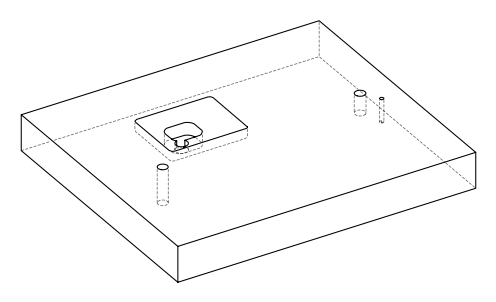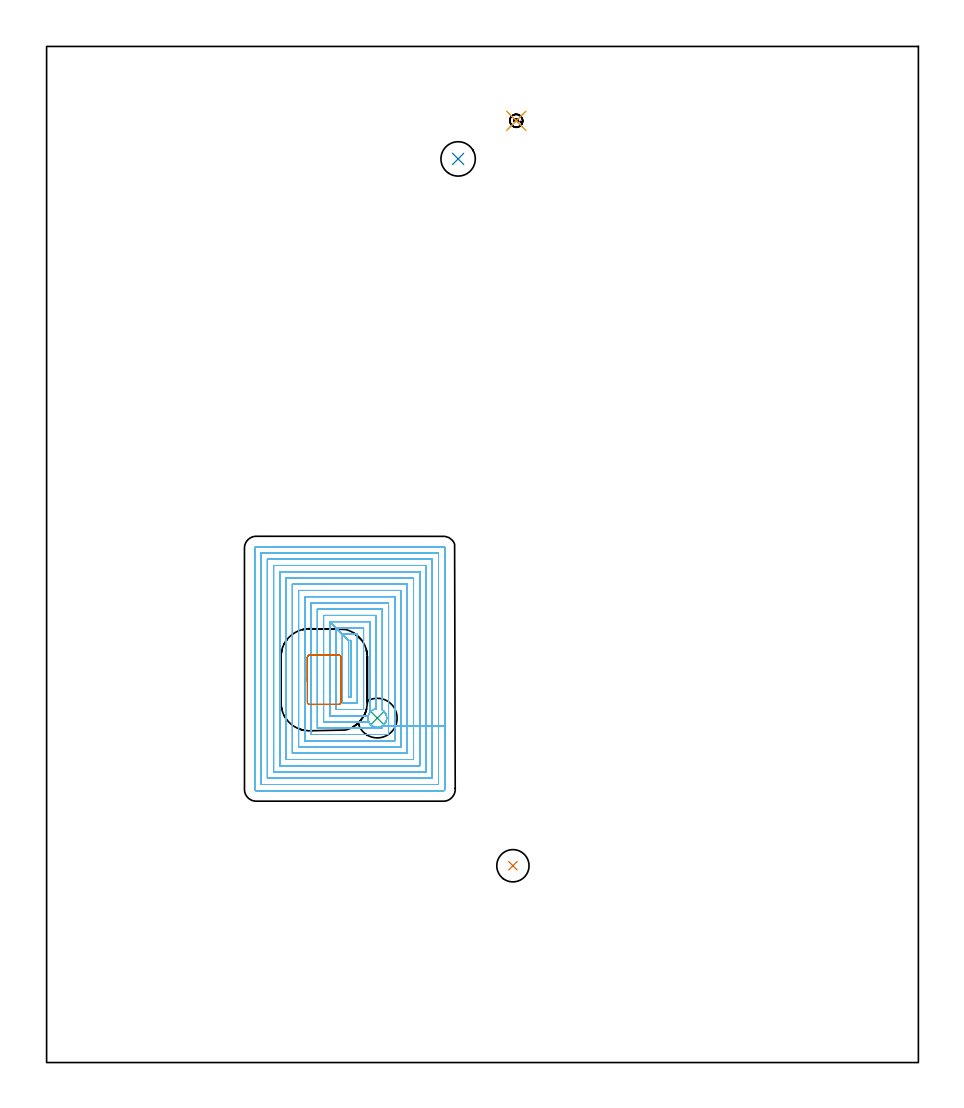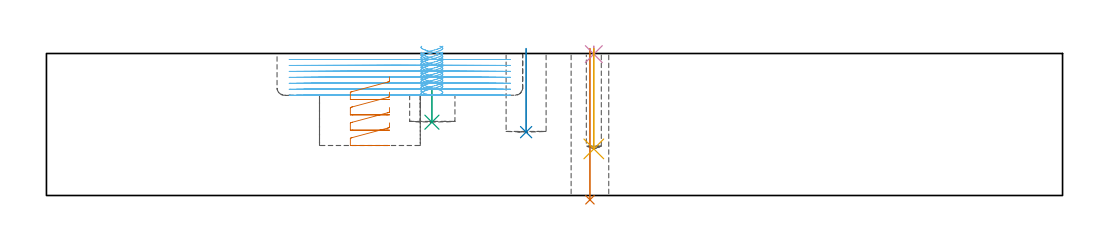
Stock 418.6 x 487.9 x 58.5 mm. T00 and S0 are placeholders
(PLAN: 7 operations, 6 tool changes, 57.2 min)
(1 INDEXABLE_INSERT_DRILL_THROUGH_HOLE_FROM_SOLID | STEP1HOLE | NXT0302_002 | 0.25 min | 11008 mm3)
(2 INDEXABLE_INSERT_DRILL_BLIND_HOLE_FROM_SOLID | STEP1POCKET | NXT0302_004 | 0.14 min | 6867 mm3)
(3 INDEXABLE_INSERT_DRILL_BLIND_HOLE_FROM_SOLID_1 | STEP1POCKET_2 | NXT0302_009 | 0.06 min | 7944 mm3)
(4 SPOT_DRILL | STEP1POCKET_1 | NXT0321_9005460120000 | 0.03 min | 0 mm3)
(5 DRILL_BLIND_HOLE_INTO_CENTER | STEP1POCKET_1 | NXT0301_033 | 0.17 min | 1145 mm3)
(6 MILL_RECTANGULAR_POCKET | POCKET_RECTANGULAR_STRAIGHT | UGT0201_089 | Follow Part, ap 2.5, ae 75% | 55.35 min | 215084 mm3)
(7 MILL_RECTANGULAR_POCKET_1 | POCKET_RECTANGULAR_STRAIGHT_1 | UGT0201_109 | Follow Part, ap 6.35, ae 75% | 1.22 min | 38522 mm3)
(TOOL NXT0302_002 | Index. Insert Drill 15.5mm [880-D1550L20-05] | D15.5 PA176 FL78 Z2)
(TOOL NXT0302_004 | Index. Insert Drill 16.5mm [880-D1650L20-05] | D16.5 PA176 FL83 Z2)
(TOOL NXT0302_009 | Index. Insert Drill 19mm [880-D1900L25-05] | D19 PA176 FL95 Z2)
(TOOL NXT0321_9005460120000 | NC Spot Drill, 142deg, 12mm, Carbide, Uncoated | D12 PA142 FL30 Z2)
(TOOL NXT0301_033 | Carbide Drill 6.2mm [860.1-0620-031A1-MM 2214] | D6.2 PA140 FL53 Z2)
(TOOL UGT0201_089 | End mill 10 mm | D10 R3 FL22 Z4)
(TOOL UGT0201_109 | End Mill 25.4 mm | D25.4 FL25 Z2)
(OP 1 INDEXABLE_INSERT_DRILL_THROUGH_HOLE_FROM_SOLID)
G17 G21 G94 G90
T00 M6
G54
G17 G0 G90 X223.9 Y94.5 S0 M3
G43 Z68.5 H1
G94 G81 G98 Z-1.771 F250. R60.5
G80
M5
M2
(OP 2 INDEXABLE_INSERT_DRILL_BLIND_HOLE_FROM_SOLID)
G17 G21 G94 G90
T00 M6
G54
G17 G0 G90 X197.6 Y433.9 S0 M3
G43 Z68.5 H1
G94 G81 G98 Z26.1 F250. R60.5
G80
M5
M2
(OP 3 INDEXABLE_INSERT_DRILL_BLIND_HOLE_FROM_SOLID_1)
G17 G21 G94 G90
T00 M6
G54
G17 G0 G90 X158.8 Y165.4 S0 M3
G43 Z68.5 H1
G94 G81 G98 Z30.2 F250. R43.3
G80
M5
M2
(OP 4 SPOT_DRILL)
G17 G21 G94 G90
T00 M6
G54
G17 G0 G90 X225.5 Y452.2 S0 M3
G43 Z68.5 H0
G94 G81 G98 Z58.233 F250. R61.5
G80
M5
M2
(OP 5 DRILL_BLIND_HOLE_INTO_CENTER)
G17 G21 G94 G90
T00 M6
G54
G17 G0 G90 X225.5 Y452.2 S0 M3
G43 Z68.5 H1
G94 G81 G98 Z19.2 F250. R60.5
G80
M5
M2
(OP 6 MILL_RECTANGULAR_POCKET)
G17 G21 G94 G90
T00 M6
G54
G17 G0 G90 X162.088 Y168.45 S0 M3
G43 Z68.5 H0
Z61.5
G94 G1 X162.152 Y168.388 Z61.476 F250.
X162.579 Y167.838 Z61.289
X162.74 Y167.583 Z61.209
X163.07 Y166.818 Z60.985
X163.256 Y166.007 Z60.762
X163.291 Y165.175 Z60.539
X163.174 Y164.35 Z60.316
X162.91 Y163.561 Z60.093
X162.556 Y162.925 Z59.898
X162.133 Y162.393 Z59.716
X161.634 Y161.916 Z59.531
X161.161 Y161.574 Z59.375
X160.928 Y161.437 Z59.302
X160.66 Y161.297 Z59.221
X159.93 Y161.044 Z59.014
X159.169 Y160.918 Z58.807
X158.396 Y160.922 Z58.6
X157.636 Y161.055 Z58.394
X156.909 Y161.314 Z58.187
X156.642 Y161.457 Z58.106
X156.053 Y161.839 Z57.917
X156.002 Y161.878 Z57.9
X155.643 Y162.198 Z57.771
X155.502 Y162.344 Z57.717
X155.163 Y162.753 Z57.575
X154.778 Y163.386 Z57.376
X154.645 Y163.658 Z57.295
X154.428 Y164.329 Z57.106
X154.317 Y165.025 Z56.917
X154.313 Y165.731 Z56.728
X154.418 Y166.428 Z56.539
X154.629 Y167.101 Z56.35
X154.759 Y167.375 Z56.269
X155.125 Y167.992 Z56.077
X155.162 Y168.044 Z56.06
X155.2 Y168.094 Z56.043
Y211.7 F500.
X136.
X145. Y202.7
Y175.5
X146.2
Y202.7
X145.
X142. Y205.7
Y172.5
X149.2
Y205.7
X142.
X139. Y208.7
Y169.5
X152.2
Y208.7
X139.
X136. Y211.7
Y166.5
X154.446
G0 X163.29 Y165.189 Z61.5
G1 X163.291 Y165.175 Z61.496 F250.
X163.174 Y164.35 Z61.273
X162.91 Y163.561 Z61.05
X162.556 Y162.925 Z60.855
X162.133 Y162.393 Z60.673
X161.634 Y161.916 Z60.488
X161.161 Y161.574 Z60.331
X160.928 Y161.437 Z60.259
X160.66 Y161.297 Z60.178
X159.93 Y161.044 Z59.971
X159.169 Y160.918 Z59.764
X158.396 Y160.922 Z59.557
X157.636 Y161.055 Z59.35
X156.909 Y161.314 Z59.144
X156.642 Y161.457 Z59.062
X156.053 Y161.839 Z58.874
X156.002 Y161.878 Z58.857
X155.643 Y162.198 Z58.728
X155.502 Y162.344 Z58.674
X155.163 Y162.753 Z58.532
X154.778 Y163.386 Z58.333
X154.645 Y163.658 Z58.252
X154.428 Y164.329 Z58.063
X154.317 Y165.025 Z57.874
X154.313 Y165.731 Z57.685
X154.418 Y166.428 Z57.496
X154.629 Y167.101 Z57.307
X154.759 Y167.375 Z57.226
X155.125 Y167.992 Z57.034
X155.3 Y168.237 Z56.953
X155.839 Y168.792 Z56.746
X156.465 Y169.247 Z56.538
X157.159 Y169.589 Z56.331
X157.902 Y169.808 Z56.123
X158.2 Y169.849 Z56.043
Y214.7 F500.
X133.
Y163.5
X154.724
G0 X154.624 Y167.087 Z61.5
G1 X154.418 Y166.428 Z61.315 F250.
X154.313 Y165.731 Z61.126
X154.317 Y165.025 Z60.937
X154.428 Y164.329 Z60.748
X154.645 Y163.658 Z60.559
X154.778 Y163.386 Z60.478
X155.163 Y162.753 Z60.279
X155.502 Y162.344 Z60.137
X155.643 Y162.198 Z60.083
X156.002 Y161.878 Z59.954
X156.053 Y161.839 Z59.937
X156.642 Y161.457 Z59.748
X156.909 Y161.314 Z59.667
X157.636 Y161.055 Z59.46
X158.396 Y160.922 Z59.254
X159.169 Y160.918 Z59.047
X159.93 Y161.044 Z58.84
X160.66 Y161.297 Z58.633
X160.928 Y161.437 Z58.552
X161.161 Y161.574 Z58.48
X161.634 Y161.916 Z58.323
X162.133 Y162.393 Z58.138
X162.556 Y162.925 Z57.956
X162.576 Y162.956 Z57.946
X162.77 Y163.293 Z57.842
X162.91 Y163.561 Z57.761
X163.174 Y164.35 Z57.538
X163.291 Y165.175 Z57.315
X163.256 Y166.007 Z57.092
X163.07 Y166.818 Z56.869
X162.74 Y167.583 Z56.646
X162.579 Y167.838 Z56.565
X162.152 Y168.388 Z56.378
X161.797 Y168.73 Z56.246
X161.672 Y168.851 Z56.199
X161.2 Y169.195 Z56.043
Y217.7 F500.
X130.
Y160.5
X161.2
Y161.603
X164.2
Y220.7
X127.
Y157.5
X164.2
Y161.603
X167.2
Y223.7
X124.
Y154.5
X167.2
Y161.603
X170.2
Y226.7
X121.
Y151.5
X170.2
Y161.603
X173.2
Y229.7
X118.
Y148.5
X173.2
Y161.603
X176.2
Y232.7
X115.
Y145.5
X176.2
Y161.603
X179.2
Y235.7
X112.
Y142.5
X179.2
Y161.603
X182.2
Y238.7
X109.
Y139.5
X182.2
Y161.603
X185.2
Y241.7
X106.
Y136.5
X185.2
Y161.603
X188.2
Y244.7
X103.
Y133.5
X188.2
Y161.603
X191.2
Y247.1
G3 X190.6 Y247.7 R0.6
G1 X100.6
G3 X100. Y247.1 R0.6
G1 Y131.1
G3 X100.6 Y130.5 R0.6
G1 X190.6
G3 X191.2 Y131.1 R0.6
G1 Y161.603
Y162.603
G0 X162.088 Y168.45 Z59.043
G1 X162.152 Y168.388 Z59.019 F250.
X162.579 Y167.838 Z58.832
X162.74 Y167.583 Z58.751
X163.073 Y166.811 Z58.526
X163.258 Y165.992 Z58.301
X163.29 Y165.152 Z58.076
X163.167 Y164.321 Z57.851
X162.895 Y163.527 Z57.626
X162.556 Y162.926 Z57.441
X162.131 Y162.391 Z57.258
X161.634 Y161.916 Z57.074
X161.161 Y161.574 Z56.917
X160.928 Y161.437 Z56.845
X160.66 Y161.297 Z56.764
X159.93 Y161.044 Z56.557
X159.169 Y160.918 Z56.35
X158.396 Y160.922 Z56.143
X157.636 Y161.055 Z55.936
X156.909 Y161.314 Z55.73
X156.642 Y161.457 Z55.648
X156.053 Y161.839 Z55.46
X156.002 Y161.878 Z55.443
X155.643 Y162.198 Z55.314
X155.502 Y162.344 Z55.26
X155.163 Y162.753 Z55.118
X154.778 Y163.386 Z54.919
X154.645 Y163.658 Z54.838
X154.428 Y164.329 Z54.649
X154.317 Y165.025 Z54.46
X154.313 Y165.731 Z54.271
X154.418 Y166.428 Z54.082
X154.629 Y167.101 Z53.893
X154.759 Y167.375 Z53.812
X155.125 Y167.992 Z53.62
X155.162 Y168.044 Z53.603
X155.2 Y168.094 Z53.586
Y211.7 F500.
X136.
X145. Y202.7
Y175.5
X146.2
Y202.7
X145.
X142. Y205.7
Y172.5
X149.2
Y205.7
X142.
X139. Y208.7
Y169.5
X152.2
Y208.7
X139.
X136. Y211.7
Y166.5
X154.446
G0 X163.288 Y165.189 Z59.043
G1 X163.29 Y165.152 Z59.033 F250.
X163.167 Y164.321 Z58.808
X162.895 Y163.527 Z58.583
X162.556 Y162.926 Z58.398
X162.131 Y162.391 Z58.215
X161.634 Y161.916 Z58.031
X161.161 Y161.574 Z57.874
X160.928 Y161.437 Z57.802
X160.66 Y161.297 Z57.721
X159.93 Y161.044 Z57.514
X159.169 Y160.918 Z57.307
X158.396 Y160.922 Z57.1
X157.636 Y161.055 Z56.893
X156.909 Y161.314 Z56.686
X156.642 Y161.457 Z56.605
X156.053 Y161.839 Z56.417
X156.002 Y161.878 Z56.4
X155.643 Y162.198 Z56.271
X155.502 Y162.344 Z56.217
X155.163 Y162.753 Z56.074
X154.778 Y163.386 Z55.876
X154.645 Y163.658 Z55.795
X154.428 Y164.329 Z55.606
X154.317 Y165.025 Z55.417
X154.313 Y165.731 Z55.228
X154.418 Y166.428 Z55.039
X154.629 Y167.101 Z54.85
X154.759 Y167.375 Z54.769
X155.125 Y167.992 Z54.576
X155.3 Y168.237 Z54.496
X155.839 Y168.792 Z54.288
X156.465 Y169.247 Z54.081
X157.159 Y169.589 Z53.874
X157.902 Y169.808 Z53.666
X158.2 Y169.849 Z53.586
Y214.7 F500.
X133.
Y163.5
X154.724
G0 X154.624 Y167.088 Z59.043
G1 X154.418 Y166.428 Z58.858 F250.
X154.313 Y165.731 Z58.669
X154.317 Y165.025 Z58.48
X154.428 Y164.329 Z58.291
X154.645 Y163.658 Z58.102
X154.778 Y163.386 Z58.021
X155.163 Y162.753 Z57.822
X155.502 Y162.344 Z57.68
X155.643 Y162.198 Z57.625
X156.002 Y161.878 Z57.497
X156.053 Y161.839 Z57.479
X156.642 Y161.457 Z57.291
X156.909 Y161.314 Z57.21
X157.636 Y161.055 Z57.003
X158.396 Y160.922 Z56.796
X159.169 Y160.918 Z56.59
X159.93 Y161.044 Z56.383
X160.66 Y161.297 Z56.176
X160.928 Y161.437 Z56.095
X161.161 Y161.574 Z56.022
X161.634 Y161.916 Z55.866
X162.131 Y162.391 Z55.682
X162.556 Y162.926 Z55.499
X162.576 Y162.956 Z55.489
X162.753 Y163.26 Z55.395
X162.895 Y163.527 Z55.314
X163.167 Y164.321 Z55.089
X163.29 Y165.152 Z54.864
X163.258 Y165.992 Z54.639
X163.073 Y166.811 Z54.413
X162.74 Y167.583 Z54.188
X162.579 Y167.838 Z54.107
X162.152 Y168.388 Z53.921
X161.672 Y168.851 Z53.742
X161.2 Y169.195 Z53.586
Y217.7 F500.
X130.
Y160.5
X161.2
Y161.603
X164.2
Y220.7
X127.
Y157.5
X164.2
Y161.603
X167.2
Y223.7
X124.
Y154.5
X167.2
Y161.603
X170.2
Y226.7
X121.
Y151.5
X170.2
Y161.603
X173.2
Y229.7
X118.
Y148.5
X173.2
Y161.603
X176.2
Y232.7
X115.
Y145.5
X176.2
Y161.603
X179.2
Y235.7
X112.
Y142.5
X179.2
Y161.603
X182.2
Y238.7
X109.
Y139.5
X182.2
Y161.603
X185.2
Y241.7
X106.
Y136.5
X185.2
Y161.603
X188.2
Y244.7
X103.
Y133.5
X188.2
Y161.603
X191.2
Y247.1
G3 X190.6 Y247.7 R0.6
G1 X100.6
G3 X100. Y247.1 R0.6
G1 Y131.1
G3 X100.6 Y130.5 R0.6
G1 X190.6
G3 X191.2 Y131.1 R0.6
G1 Y161.603
Y162.603
G0 X162.088 Y168.45 Z56.586
G1 X162.152 Y168.388 Z56.562 F250.
X162.579 Y167.838 Z56.375
X162.74 Y167.583 Z56.294
X163.073 Y166.811 Z56.069
X163.258 Y165.992 Z55.844
X163.29 Y165.152 Z55.619
X163.167 Y164.321 Z55.394
X162.895 Y163.527 Z55.169
X162.556 Y162.926 Z54.984
X162.131 Y162.391 Z54.801
X161.634 Y161.916 Z54.617
X161.161 Y161.574 Z54.46
X160.928 Y161.437 Z54.388
X160.66 Y161.297 Z54.307
X159.93 Y161.044 Z54.1
X159.169 Y160.918 Z53.893
X158.396 Y160.922 Z53.686
X157.636 Y161.055 Z53.479
X156.909 Y161.314 Z53.272
X156.642 Y161.457 Z53.191
X156.053 Y161.839 Z53.003
X156.002 Y161.878 Z52.986
X155.643 Y162.198 Z52.857
X155.502 Y162.344 Z52.803
X155.163 Y162.753 Z52.66
X154.778 Y163.386 Z52.462
X154.645 Y163.658 Z52.381
X154.428 Y164.329 Z52.192
X154.317 Y165.025 Z52.003
X154.313 Y165.731 Z51.814
X154.418 Y166.428 Z51.625
X154.629 Y167.101 Z51.436
X154.759 Y167.375 Z51.355
X155.125 Y167.992 Z51.162
X155.162 Y168.044 Z51.146
X155.2 Y168.094 Z51.129
Y211.7 F500.
X136.
X145. Y202.7
Y175.5
X146.2
Y202.7
X145.
X142. Y205.7
Y172.5
X149.2
Y205.7
X142.
X139. Y208.7
Y169.5
X152.2
Y208.7
X139.
X136. Y211.7
Y166.5
X154.446
G0 X163.288 Y165.189 Z56.586
G1 X163.29 Y165.152 Z56.576 F250.
X163.167 Y164.321 Z56.351
X162.895 Y163.527 Z56.126
X162.556 Y162.926 Z55.941
X162.131 Y162.391 Z55.758
X161.634 Y161.916 Z55.574
X161.161 Y161.574 Z55.417
X160.928 Y161.437 Z55.345
X160.66 Y161.297 Z55.264
X159.93 Y161.044 Z55.057
X159.169 Y160.918 Z54.85
X158.396 Y160.922 Z54.643
X157.636 Y161.055 Z54.436
X156.909 Y161.314 Z54.229
X156.642 Y161.457 Z54.148
X156.053 Y161.839 Z53.96
X156.002 Y161.878 Z53.943
X155.643 Y162.198 Z53.814
X155.502 Y162.344 Z53.76
X155.163 Y162.753 Z53.617
X154.778 Y163.386 Z53.419
X154.645 Y163.658 Z53.338
X154.428 Y164.329 Z53.149
X154.317 Y165.025 Z52.96
X154.313 Y165.731 Z52.771
X154.418 Y166.428 Z52.582
X154.629 Y167.101 Z52.393
X154.759 Y167.375 Z52.312
X155.125 Y167.992 Z52.119
X155.3 Y168.237 Z52.039
X155.839 Y168.792 Z51.831
X156.465 Y169.247 Z51.624
X157.159 Y169.589 Z51.417
X157.902 Y169.808 Z51.209
X158.2 Y169.849 Z51.129
Y214.7 F500.
X133.
Y163.5
X154.724
G0 X154.624 Y167.087 Z56.586
G1 X154.418 Y166.428 Z56.401 F250.
X154.313 Y165.731 Z56.212
X154.317 Y165.025 Z56.023
X154.428 Y164.329 Z55.834
X154.645 Y163.658 Z55.645
X154.778 Y163.386 Z55.564
X155.163 Y162.753 Z55.365
X155.502 Y162.344 Z55.223
X155.643 Y162.198 Z55.168
X156.002 Y161.878 Z55.04
X156.053 Y161.839 Z55.022
X156.642 Y161.457 Z54.834
X156.909 Y161.314 Z54.753
X157.636 Y161.055 Z54.546
X158.396 Y160.922 Z54.339
X159.169 Y160.918 Z54.132
X159.93 Y161.044 Z53.926
X160.66 Y161.297 Z53.719
X160.928 Y161.437 Z53.638
X161.161 Y161.574 Z53.565
X161.634 Y161.916 Z53.409
X162.131 Y162.391 Z53.225
X162.556 Y162.926 Z53.042
X162.576 Y162.956 Z53.032
X162.753 Y163.26 Z52.938
X162.895 Y163.527 Z52.857
X163.167 Y164.321 Z52.632
X163.29 Y165.152 Z52.406
X163.258 Y165.992 Z52.181
X163.073 Y166.811 Z51.956
X162.74 Y167.583 Z51.731
X162.579 Y167.838 Z51.65
X162.152 Y168.388 Z51.464
X161.669 Y168.853 Z51.284
X161.2 Y169.195 Z51.129
Y217.7 F500.
X130.
Y160.5
X161.2
Y161.603
X164.2
Y220.7
X127.
Y157.5
X164.2
Y161.603
X167.2
Y223.7
X124.
Y154.5
X167.2
Y161.603
X170.2
Y226.7
X121.
Y151.5
X170.2
Y161.603
X173.2
Y229.7
X118.
Y148.5
X173.2
Y161.603
X176.2
Y232.7
X115.
Y145.5
X176.2
Y161.603
X179.2
Y235.7
X112.
Y142.5
X179.2
Y161.603
X182.2
Y238.7
X109.
Y139.5
X182.2
Y161.603
X185.2
Y241.7
X106.
Y136.5
X185.2
Y161.603
X188.2
Y244.7
X103.
Y133.5
X188.2
Y161.603
X191.2
Y247.1
G3 X190.6 Y247.7 R0.6
G1 X100.6
G3 X100. Y247.1 R0.6
G1 Y131.1
G3 X100.6 Y130.5 R0.6
G1 X190.6
G3 X191.2 Y131.1 R0.6
G1 Y161.603
Y162.603
G0 X162.088 Y168.45 Z54.129
G1 X162.152 Y168.388 Z54.105 F250.
X162.579 Y167.838 Z53.918
X162.74 Y167.583 Z53.837
X163.073 Y166.811 Z53.612
X163.258 Y165.992 Z53.387
X163.29 Y165.152 Z53.162
X163.167 Y164.321 Z52.937
X162.895 Y163.527 Z52.712
X162.555 Y162.924 Z52.526
X162.135 Y162.394 Z52.345
X161.634 Y161.916 Z52.16
X161.161 Y161.574 Z52.003
X160.928 Y161.437 Z51.931
X160.66 Y161.297 Z51.85
X159.93 Y161.044 Z51.643
X159.169 Y160.918 Z51.436
X158.396 Y160.922 Z51.229
X157.636 Y161.055 Z51.022
X156.909 Y161.314 Z50.815
X156.642 Y161.457 Z50.734
X156.053 Y161.839 Z50.546
X156.002 Y161.878 Z50.529
X155.643 Y162.198 Z50.4
X155.502 Y162.344 Z50.346
X155.163 Y162.753 Z50.203
X154.778 Y163.386 Z50.005
X154.645 Y163.658 Z49.924
X154.428 Y164.329 Z49.735
X154.317 Y165.025 Z49.546
X154.313 Y165.731 Z49.357
X154.418 Y166.428 Z49.168
X154.629 Y167.101 Z48.979
X154.759 Y167.375 Z48.898
X155.125 Y167.992 Z48.705
X155.162 Y168.044 Z48.688
X155.2 Y168.094 Z48.671
Y211.7 F500.
X136.
X145. Y202.7
Y175.5
X146.2
Y202.7
X145.
X142. Y205.7
Y172.5
X149.2
Y205.7
X142.
X139. Y208.7
Y169.5
X152.2
Y208.7
X139.
X136. Y211.7
Y166.5
X154.446
G0 X163.288 Y165.189 Z54.129
G1 X163.29 Y165.152 Z54.119 F250.
X163.167 Y164.321 Z53.894
X162.895 Y163.527 Z53.669
X162.555 Y162.924 Z53.483
X162.135 Y162.394 Z53.302
X161.634 Y161.916 Z53.116
X161.161 Y161.574 Z52.96
X160.928 Y161.437 Z52.888
X160.66 Y161.297 Z52.807
X159.93 Y161.044 Z52.6
X159.169 Y160.918 Z52.393
X158.396 Y160.922 Z52.186
X157.636 Y161.055 Z51.979
X156.909 Y161.314 Z51.772
X156.642 Y161.457 Z51.691
X156.053 Y161.839 Z51.503
X156.002 Y161.878 Z51.486
X155.643 Y162.198 Z51.357
X155.502 Y162.344 Z51.302
X155.163 Y162.753 Z51.16
X154.778 Y163.386 Z50.962
X154.645 Y163.658 Z50.881
X154.428 Y164.329 Z50.692
X154.317 Y165.025 Z50.503
X154.313 Y165.731 Z50.314
X154.418 Y166.428 Z50.125
X154.629 Y167.101 Z49.936
X154.759 Y167.375 Z49.855
X155.125 Y167.992 Z49.662
X155.3 Y168.237 Z49.582
X155.839 Y168.792 Z49.374
X156.465 Y169.247 Z49.167
X157.159 Y169.589 Z48.959
X157.902 Y169.808 Z48.752
X158.2 Y169.849 Z48.671
Y214.7 F500.
X133.
Y163.5
X154.724
G0 X154.624 Y167.087 Z54.129
G1 X154.418 Y166.428 Z53.943 F250.
X154.313 Y165.731 Z53.755
X154.317 Y165.025 Z53.566
X154.428 Y164.329 Z53.377
X154.645 Y163.658 Z53.188
X154.778 Y163.386 Z53.106
X155.163 Y162.753 Z52.908
X155.502 Y162.344 Z52.766
X155.643 Y162.198 Z52.711
X156.002 Y161.878 Z52.582
X156.053 Y161.839 Z52.565
X156.642 Y161.457 Z52.377
X156.909 Y161.314 Z52.296
X157.636 Y161.055 Z52.089
X158.396 Y160.922 Z51.882
X159.169 Y160.918 Z51.675
X159.93 Y161.044 Z51.468
X160.66 Y161.297 Z51.262
X160.928 Y161.437 Z51.181
X161.161 Y161.574 Z51.108
X161.634 Y161.916 Z50.952
X162.135 Y162.394 Z50.766
X162.555 Y162.924 Z50.585
X162.576 Y162.956 Z50.575
X162.753 Y163.26 Z50.48
X162.895 Y163.527 Z50.399
X163.167 Y164.321 Z50.174
X163.29 Y165.152 Z49.949
X163.258 Y165.992 Z49.724
X163.073 Y166.811 Z49.499
X162.74 Y167.583 Z49.274
X162.579 Y167.838 Z49.193
X162.152 Y168.388 Z49.007
X161.669 Y168.853 Z48.827
X161.2 Y169.195 Z48.671
Y217.7 F500.
X130.
Y160.5
X161.2
Y161.603
X164.2
Y220.7
X127.
Y157.5
X164.2
Y161.603
X167.2
Y223.7
X124.
Y154.5
X167.2
Y161.603
X170.2
Y226.7
X121.
Y151.5
X170.2
Y161.603
X173.2
Y229.7
X118.
Y148.5
X173.2
Y161.603
X176.2
Y232.7
X115.
Y145.5
X176.2
Y161.603
X179.2
Y235.7
X112.
Y142.5
X179.2
Y161.603
X182.2
Y238.7
X109.
Y139.5
X182.2
Y161.603
X185.2
Y241.7
X106.
Y136.5
X185.2
Y161.603
X188.2
Y244.7
X103.
Y133.5
X188.2
Y161.603
X191.2
Y247.1
G3 X190.6 Y247.7 R0.6
G1 X100.6
G3 X100. Y247.1 R0.6
G1 Y131.1
G3 X100.6 Y130.5 R0.6
G1 X190.6
G3 X191.2 Y131.1 R0.6
G1 Y161.603
Y162.603
G0 X162.088 Y168.449 Z51.671
G1 X162.153 Y168.386 Z51.647 F250.
X162.579 Y167.838 Z51.461
X162.74 Y167.583 Z51.38
X163.073 Y166.811 Z51.155
X163.258 Y165.992 Z50.93
X163.29 Y165.152 Z50.705
X163.167 Y164.321 Z50.48
X162.895 Y163.527 Z50.255
X162.555 Y162.924 Z50.069
X162.135 Y162.395 Z49.888
X161.633 Y161.915 Z49.702
X161.224 Y161.62 Z49.567
X160.97 Y161.458 Z49.486
X160.557 Y161.258 Z49.363
X160.126 Y161.1 Z49.24
X159.833 Y161.031 Z49.16
X159.539 Y160.963 Z49.079
X158.869 Y160.904 Z48.899
X158.198 Y160.944 Z48.718
X157.54 Y161.082 Z48.538
X156.909 Y161.314 Z48.358
X156.642 Y161.457 Z48.277
X156.053 Y161.839 Z48.089
X156.002 Y161.878 Z48.072
X155.643 Y162.198 Z47.943
X155.504 Y162.342 Z47.889
X155.16 Y162.758 Z47.745
X154.778 Y163.386 Z47.548
X154.645 Y163.658 Z47.467
X154.422 Y164.357 Z47.27
X154.312 Y165.084 Z47.073
X154.321 Y165.818 Z46.876
X154.446 Y166.542 Z46.679
X154.54 Y166.829 Z46.598
X154.633 Y167.111 Z46.519
X154.761 Y167.378 Z46.439
X155.125 Y167.992 Z46.248
X155.162 Y168.044 Z46.231
X155.2 Y168.094 Z46.214
Y211.7 F500.
X136.
X145. Y202.7
Y175.5
X146.2
Y202.7
X145.
X142. Y205.7
Y172.5
X149.2
Y205.7
X142.
X139. Y208.7
Y169.5
X152.2
Y208.7
X139.
X136. Y211.7
Y166.5
X154.446
G0 X163.288 Y165.188 Z51.671
G1 X163.29 Y165.152 Z51.662 F250.
X163.167 Y164.321 Z51.437
X162.895 Y163.527 Z51.212
X162.555 Y162.924 Z51.026
X162.135 Y162.395 Z50.845
X161.633 Y161.915 Z50.659
X161.224 Y161.62 Z50.524
X160.97 Y161.458 Z50.443
X160.557 Y161.258 Z50.32
X160.126 Y161.1 Z50.197
X159.833 Y161.031 Z50.117
X159.539 Y160.963 Z50.036
X158.869 Y160.904 Z49.855
X158.198 Y160.944 Z49.675
X157.54 Y161.082 Z49.495
X156.909 Y161.314 Z49.315
X156.642 Y161.457 Z49.234
X156.053 Y161.839 Z49.046
X156.002 Y161.878 Z49.029
X155.643 Y162.198 Z48.9
X155.504 Y162.342 Z48.846
X155.16 Y162.758 Z48.702
X154.778 Y163.386 Z48.505
X154.645 Y163.658 Z48.423
X154.422 Y164.357 Z48.227
X154.312 Y165.084 Z48.03
X154.321 Y165.818 Z47.833
X154.446 Y166.542 Z47.636
X154.54 Y166.829 Z47.555
X154.633 Y167.111 Z47.476
X154.761 Y167.378 Z47.396
X155.125 Y167.992 Z47.205
X155.3 Y168.237 Z47.124
X155.839 Y168.792 Z46.917
X156.465 Y169.247 Z46.71
X157.159 Y169.589 Z46.502
X157.902 Y169.808 Z46.295
X158.2 Y169.849 Z46.214
Y214.7 F500.
X133.
Y163.5
X154.724
G0 X154.625 Y167.087 Z51.671
G1 X154.54 Y166.829 Z51.599 F250.
X154.446 Y166.542 Z51.518
X154.321 Y165.818 Z51.321
X154.312 Y165.084 Z51.124
X154.422 Y164.357 Z50.927
X154.645 Y163.658 Z50.731
X154.778 Y163.386 Z50.649
X155.16 Y162.758 Z50.452
X155.504 Y162.342 Z50.308
X155.643 Y162.198 Z50.254
X156.002 Y161.878 Z50.125
X156.053 Y161.839 Z50.108
X156.642 Y161.457 Z49.92
X156.909 Y161.314 Z49.839
X157.54 Y161.082 Z49.659
X158.198 Y160.944 Z49.479
X158.869 Y160.904 Z49.299
X159.539 Y160.963 Z49.118
X159.833 Y161.031 Z49.037
X160.126 Y161.1 Z48.957
X160.557 Y161.258 Z48.834
X160.97 Y161.458 Z48.711
X161.224 Y161.62 Z48.63
X161.633 Y161.915 Z48.495
X162.135 Y162.395 Z48.309
X162.555 Y162.924 Z48.128
X162.576 Y162.956 Z48.118
X162.753 Y163.26 Z48.023
X162.895 Y163.527 Z47.942
X163.167 Y164.321 Z47.717
X163.29 Y165.152 Z47.492
X163.258 Y165.992 Z47.267
X163.073 Y166.811 Z47.042
X162.74 Y167.583 Z46.817
X162.579 Y167.838 Z46.736
X162.153 Y168.386 Z46.55
X161.669 Y168.853 Z46.37
X161.2 Y169.195 Z46.214
Y217.7 F500.
X130.
Y160.5
X161.2
Y161.605
X164.2
Y220.7
X127.
Y157.5
X164.2
Y161.605
X167.2
Y223.7
X124.
Y154.5
X167.2
Y161.605
X170.2
Y226.7
X121.
Y151.5
X170.2
Y161.605
X173.2
Y229.7
X118.
Y148.5
X173.2
Y161.605
X176.2
Y232.7
X115.
Y145.5
X176.2
Y161.605
X179.2
Y235.7
X112.
Y142.5
X179.2
Y161.605
X182.2
Y238.7
X109.
Y139.5
X182.2
Y161.605
X185.2
Y241.7
X106.
Y136.5
X185.2
Y161.605
X188.2
Y244.7
X103.
Y133.5
X188.2
Y161.605
X191.2
Y247.1
G3 X190.6 Y247.7 R0.6
G1 X100.6
G3 X100. Y247.1 R0.6
G1 Y131.1
G3 X100.6 Y130.5 R0.6
G1 X190.6
G3 X191.2 Y131.1 R0.6
G1 Y161.605
Y162.605
G0 X162.088 Y168.449 Z49.214
G1 X162.153 Y168.386 Z49.19 F250.
X162.579 Y167.838 Z49.004
X162.74 Y167.583 Z48.923
X163.073 Y166.811 Z48.698
X163.258 Y165.992 Z48.473
X163.29 Y165.152 Z48.248
X163.167 Y164.321 Z48.023
X162.895 Y163.527 Z47.798
X162.556 Y162.925 Z47.612
X162.134 Y162.393 Z47.431
X161.633 Y161.915 Z47.245
X161.224 Y161.62 Z47.11
X160.97 Y161.458 Z47.029
X160.557 Y161.258 Z46.906
X160.126 Y161.1 Z46.783
X159.833 Y161.031 Z46.703
X159.539 Y160.963 Z46.622
X158.869 Y160.904 Z46.441
X158.198 Y160.944 Z46.261
X157.54 Y161.082 Z46.081
X156.909 Y161.314 Z45.901
X156.642 Y161.457 Z45.82
X156.053 Y161.839 Z45.632
X156.002 Y161.878 Z45.615
X155.643 Y162.198 Z45.486
X155.504 Y162.342 Z45.432
X155.16 Y162.758 Z45.288
X154.778 Y163.386 Z45.091
X154.645 Y163.658 Z45.009
X154.422 Y164.357 Z44.813
X154.312 Y165.084 Z44.616
X154.321 Y165.818 Z44.419
X154.446 Y166.542 Z44.222
X154.54 Y166.829 Z44.141
X154.633 Y167.111 Z44.062
X154.761 Y167.378 Z43.982
X155.125 Y167.992 Z43.791
X155.162 Y168.044 Z43.774
X155.2 Y168.094 Z43.757
Y211.7 F500.
X136.
X145. Y202.7
Y175.5
X146.2
Y202.7
X145.
X142. Y205.7
Y172.5
X149.2
Y205.7
X142.
X139. Y208.7
Y169.5
X152.2
Y208.7
X139.
X136. Y211.7
Y166.5
X154.446
G0 X163.288 Y165.188 Z49.214
G1 X163.29 Y165.152 Z49.205 F250.
X163.167 Y164.321 Z48.98
X162.895 Y163.527 Z48.754
X162.556 Y162.925 Z48.569
X162.134 Y162.393 Z48.387
X161.633 Y161.915 Z48.202
X161.224 Y161.62 Z48.067
X160.97 Y161.458 Z47.986
X160.557 Y161.258 Z47.863
X160.126 Y161.1 Z47.74
X159.833 Y161.031 Z47.66
X159.539 Y160.963 Z47.579
X158.869 Y160.904 Z47.398
X158.198 Y160.944 Z47.218
X157.54 Y161.082 Z47.038
X156.909 Y161.314 Z46.858
X156.642 Y161.457 Z46.777
X156.053 Y161.839 Z46.589
X156.002 Y161.878 Z46.571
X155.643 Y162.198 Z46.443
X155.504 Y162.342 Z46.389
X155.16 Y162.758 Z46.244
X154.778 Y163.386 Z46.047
X154.645 Y163.658 Z45.966
X154.422 Y164.357 Z45.77
X154.312 Y165.084 Z45.573
X154.321 Y165.818 Z45.376
X154.446 Y166.542 Z45.179
X154.54 Y166.829 Z45.098
X154.633 Y167.111 Z45.019
X154.761 Y167.378 Z44.939
X155.125 Y167.992 Z44.748
X155.3 Y168.237 Z44.667
X155.839 Y168.792 Z44.46
X156.465 Y169.247 Z44.253
X157.159 Y169.589 Z44.045
X157.902 Y169.808 Z43.838
X158.2 Y169.849 Z43.757
Y214.7 F500.
X133.
Y163.5
X154.724
G0 X154.625 Y167.087 Z49.214
G1 X154.54 Y166.829 Z49.142 F250.
X154.446 Y166.542 Z49.06
X154.321 Y165.818 Z48.864
X154.312 Y165.084 Z48.667
X154.422 Y164.357 Z48.47
X154.645 Y163.658 Z48.273
X154.778 Y163.386 Z48.192
X155.16 Y162.758 Z47.995
X155.504 Y162.342 Z47.851
X155.643 Y162.198 Z47.797
X156.002 Y161.878 Z47.668
X156.053 Y161.839 Z47.651
X156.642 Y161.457 Z47.463
X156.909 Y161.314 Z47.382
X157.54 Y161.082 Z47.202
X158.198 Y160.944 Z47.022
X158.869 Y160.904 Z46.841
X159.539 Y160.963 Z46.661
X159.833 Y161.031 Z46.58
X160.126 Y161.1 Z46.5
X160.557 Y161.258 Z46.377
X160.97 Y161.458 Z46.254
X161.224 Y161.62 Z46.173
X161.633 Y161.915 Z46.038
X162.134 Y162.393 Z45.852
X162.556 Y162.925 Z45.67
X162.576 Y162.956 Z45.66
X162.753 Y163.26 Z45.566
X162.895 Y163.527 Z45.485
X163.167 Y164.321 Z45.26
X163.29 Y165.152 Z45.035
X163.258 Y165.992 Z44.81
X163.073 Y166.811 Z44.585
X162.74 Y167.583 Z44.36
X162.579 Y167.838 Z44.279
X162.153 Y168.386 Z44.093
X161.671 Y168.851 Z43.913
X161.2 Y169.195 Z43.757
Y217.7 F500.
X130.
Y160.5
X161.2
Y161.605
X164.2
Y220.7
X127.
Y157.5
X164.2
Y161.605
X167.2
Y223.7
X124.
Y154.5
X167.2
Y161.605
X170.2
Y226.7
X121.
Y151.5
X170.2
Y161.605
X173.2
Y229.7
X118.
Y148.5
X173.2
Y161.605
X176.2
Y232.7
X115.
Y145.5
X176.2
Y161.605
X179.2
Y235.7
X112.
Y142.5
X179.2
Y161.605
X182.2
Y238.7
X109.
Y139.5
X182.2
Y161.605
X185.2
Y241.7
X106.
Y136.5
X185.2
Y161.605
X188.2
Y244.7
X103.
Y133.5
X188.2
Y161.605
X191.2
Y247.1
G3 X190.6 Y247.7 R0.6
G1 X100.6
G3 X100. Y247.1 R0.6
G1 Y131.1
G3 X100.6 Y130.5 R0.6
G1 X190.6
G3 X191.2 Y131.1 R0.6
G1 Y161.605
Y162.605
G0 X162.088 Y168.45 Z46.757
G1 X162.152 Y168.388 Z46.733 F250.
X162.579 Y167.838 Z46.547
X162.74 Y167.583 Z46.466
X163.073 Y166.811 Z46.241
X163.258 Y165.992 Z46.016
X163.29 Y165.152 Z45.791
X163.167 Y164.321 Z45.565
X162.895 Y163.527 Z45.34
X162.556 Y162.925 Z45.155
X162.132 Y162.392 Z44.973
X161.634 Y161.916 Z44.788
X161.161 Y161.574 Z44.632
X160.928 Y161.437 Z44.559
X160.66 Y161.297 Z44.478
X159.93 Y161.044 Z44.271
X159.169 Y160.918 Z44.065
X158.396 Y160.922 Z43.858
X157.636 Y161.055 Z43.651
X156.909 Y161.314 Z43.444
X156.642 Y161.457 Z43.363
X156.053 Y161.839 Z43.175
X156.002 Y161.878 Z43.157
X155.643 Y162.198 Z43.029
X155.502 Y162.344 Z42.974
X155.163 Y162.753 Z42.832
X154.778 Y163.386 Z42.633
X154.645 Y163.658 Z42.552
X154.428 Y164.329 Z42.363
X154.317 Y165.025 Z42.174
X154.313 Y165.731 Z41.985
X154.418 Y166.428 Z41.796
X154.629 Y167.101 Z41.607
X154.759 Y167.375 Z41.526
X155.125 Y167.992 Z41.334
X155.162 Y168.044 Z41.317
X155.2 Y168.094 Z41.3
Y211.7 F500.
X136.
X145. Y202.7
Y175.5
X146.2
Y202.7
X145.
X142. Y205.7
Y172.5
X149.2
Y205.7
X142.
X139. Y208.7
Y169.5
X152.2
Y208.7
X139.
X136. Y211.7
Y166.5
X154.446
G0 X163.288 Y165.189 Z46.757
G1 X163.29 Y165.152 Z46.747 F250.
X163.167 Y164.321 Z46.522
X162.895 Y163.527 Z46.297
X162.556 Y162.925 Z46.112
X162.132 Y162.392 Z45.93
X161.634 Y161.916 Z45.745
X161.161 Y161.574 Z45.589
X160.928 Y161.437 Z45.516
X160.66 Y161.297 Z45.435
X159.93 Y161.044 Z45.228
X159.169 Y160.918 Z45.021
X158.396 Y160.922 Z44.815
X157.636 Y161.055 Z44.608
X156.909 Y161.314 Z44.401
X156.642 Y161.457 Z44.32
X156.053 Y161.839 Z44.131
X156.002 Y161.878 Z44.114
X155.643 Y162.198 Z43.986
X155.502 Y162.344 Z43.931
X155.163 Y162.753 Z43.789
X154.778 Y163.386 Z43.59
X154.645 Y163.658 Z43.509
X154.428 Y164.329 Z43.32
X154.317 Y165.025 Z43.131
X154.313 Y165.731 Z42.942
X154.418 Y166.428 Z42.753
X154.629 Y167.101 Z42.564
X154.759 Y167.375 Z42.483
X155.125 Y167.992 Z42.291
X155.3 Y168.237 Z42.21
X155.839 Y168.792 Z42.003
X156.465 Y169.247 Z41.795
X157.159 Y169.589 Z41.588
X157.902 Y169.808 Z41.381
X158.2 Y169.849 Z41.3
Y214.7 F500.
X133.
Y163.5
X154.724
G0 X154.624 Y167.088 Z46.757
G1 X154.418 Y166.428 Z46.572 F250.
X154.313 Y165.731 Z46.383
X154.317 Y165.025 Z46.194
X154.428 Y164.329 Z46.005
X154.645 Y163.658 Z45.816
X154.778 Y163.386 Z45.735
X155.163 Y162.753 Z45.536
X155.502 Y162.344 Z45.394
X155.643 Y162.198 Z45.34
X156.002 Y161.878 Z45.211
X156.053 Y161.839 Z45.194
X156.642 Y161.457 Z45.006
X156.909 Y161.314 Z44.925
X157.636 Y161.055 Z44.718
X158.396 Y160.922 Z44.511
X159.169 Y160.918 Z44.304
X159.93 Y161.044 Z44.097
X160.66 Y161.297 Z43.89
X160.928 Y161.437 Z43.809
X161.161 Y161.574 Z43.737
X161.634 Y161.916 Z43.58
X162.132 Y162.392 Z43.396
X162.556 Y162.925 Z43.213
X162.576 Y162.956 Z43.203
X162.753 Y163.26 Z43.109
X162.895 Y163.527 Z43.028
X163.167 Y164.321 Z42.803
X163.29 Y165.152 Z42.578
X163.258 Y165.992 Z42.353
X163.073 Y166.811 Z42.128
X162.74 Y167.583 Z41.903
X162.579 Y167.838 Z41.822
X162.152 Y168.388 Z41.635
X161.672 Y168.851 Z41.456
X161.2 Y169.195 Z41.3
Y217.7 F500.
X130.
Y160.5
X161.2
Y161.603
X164.2
Y220.7
X127.
Y157.5
X164.2
Y161.603
X167.2
Y223.7
X124.
Y154.5
X167.2
Y161.603
X170.2
Y226.7
X121.
Y151.5
X170.2
Y161.603
X173.2
Y229.7
X118.
Y148.5
X173.2
Y161.603
X176.2
Y232.7
X115.
Y145.5
X176.2
Y161.603
X179.2
Y235.7
X112.
Y142.5
X179.2
Y161.603
X182.2
Y238.7
X109.
Y139.5
X182.2
Y161.603
X185.2
Y241.7
X106.
Y136.5
X185.2
Y161.603
X188.2
Y244.7
X103.
Y133.5
X188.2
Y161.603
X191.2
Y247.1
G3 X190.6 Y247.7 R0.6
G1 X100.6
G3 X100. Y247.1 R0.6
G1 Y131.1
G3 X100.6 Y130.5 R0.6
G1 X190.6
G3 X191.2 Y131.1 R0.6
G1 Y161.603
Y162.603
G0 Z68.5
M5
M2
(OP 7 MILL_RECTANGULAR_POCKET_1)
G17 G21 G94 G90
T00 M6
G54
G17 G0 G90 X141.3 Y187.878 S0 M3
G43 Z68.5 H0
Z48.867
G94 G1 Y194.6 Z47.065 F250.
Y194.7 Z47.039
X141.236 Y194.967 Z46.965
X141.101 Y195.207 Z46.891
X140.907 Y195.401 Z46.818
X140.667 Y195.536 Z46.744
X140.4 Y195.6 Z46.67
X126.1 Z42.839
X125.833 Y195.536 Z42.765
X125.593 Y195.401 Z42.691
X125.399 Y195.207 Z42.618
X125.264 Y194.967 Z42.544
X125.2 Y194.7 Z42.471
Y194.6 Z42.444
Y183.8 Z39.55
Y173. F500.
G3 X126.2 Y172. R1.
G1 X140.3
G3 X141.3 Y173. R1.
G1 Y194.6
G3 X140.3 Y195.6 R1.
G1 X126.2
G3 X125.2 Y194.6 R1.
G1 Y183.8
Y182.8
G0 X141.3 Y187.878 Z42.55
G1 Y194.6 Z40.749 F250.
Y194.7 Z40.722
X141.236 Y194.967 Z40.648
X141.101 Y195.207 Z40.575
X140.907 Y195.401 Z40.501
X140.667 Y195.536 Z40.427
X140.4 Y195.6 Z40.354
X126.1 Z36.522
X125.833 Y195.536 Z36.448
X125.593 Y195.401 Z36.375
X125.399 Y195.207 Z36.301
X125.264 Y194.967 Z36.228
X125.2 Y194.7 Z36.154
Y194.6 Z36.127
Y183.8 Z33.233
Y173. F500.
G3 X126.2 Y172. R1.
G1 X140.3
G3 X141.3 Y173. R1.
G1 Y194.6
G3 X140.3 Y195.6 R1.
G1 X126.2
G3 X125.2 Y194.6 R1.
G1 Y183.8
Y182.8
G0 X141.3 Y187.878 Z36.233
G1 Y194.6 Z34.432 F250.
Y194.7 Z34.405
X141.236 Y194.967 Z34.332
X141.101 Y195.207 Z34.258
X140.907 Y195.401 Z34.184
X140.667 Y195.536 Z34.111
X140.4 Y195.6 Z34.037
X126.1 Z30.205
X125.833 Y195.536 Z30.132
X125.593 Y195.401 Z30.058
X125.399 Y195.207 Z29.985
X125.264 Y194.967 Z29.911
X125.2 Y194.7 Z29.837
Y194.6 Z29.811
Y183.8 Z26.917
Y173. F500.
G3 X126.2 Y172. R1.
G1 X140.3
G3 X141.3 Y173. R1.
G1 Y194.6
G3 X140.3 Y195.6 R1.
G1 X126.2
G3 X125.2 Y194.6 R1.
G1 Y183.8
Y182.8
G0 X141.3 Y187.878 Z29.917
G1 Y194.6 Z28.115 F250.
Y194.7 Z28.089
X141.236 Y194.967 Z28.015
X141.101 Y195.207 Z27.941
X140.907 Y195.401 Z27.868
X140.667 Y195.536 Z27.794
X140.4 Y195.6 Z27.721
X126.1 Z23.889
X125.833 Y195.536 Z23.815
X125.593 Y195.401 Z23.742
X125.399 Y195.207 Z23.668
X125.264 Y194.967 Z23.594
X125.2 Y194.7 Z23.521
Y194.6 Z23.494
Y183.8 Z20.6
Y173. F500.
G3 X126.2 Y172. R1.
G1 X140.3
G3 X141.3 Y173. R1.
G1 Y194.6
G3 X140.3 Y195.6 R1.
G1 X126.2
G3 X125.2 Y194.6 R1.
G1 Y183.8
Y182.8
G0 Z68.5
M5
M2
